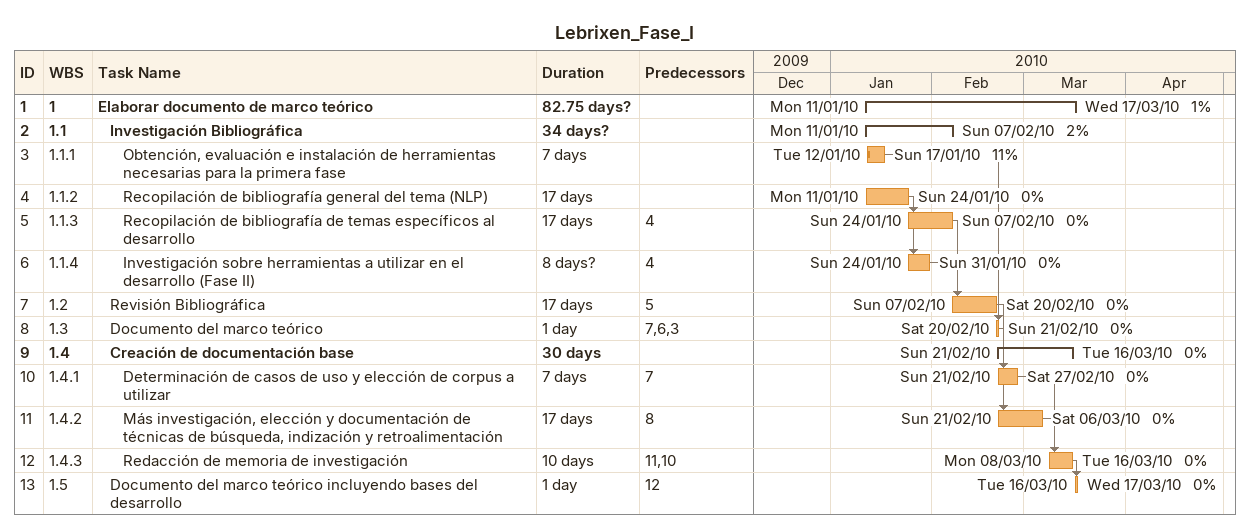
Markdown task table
Lebrixen_Fase_I

| ID | WBS | Task | Duration | Start | Finish | Predecessors | % complete |
|---|---|---|---|---|---|---|---|
| 1 | 1 | **Elaborar documento de marco teórico** | 82.75d? | 2010-01-11 | 2010-03-17 |  | 1 |
| 2 | 1.1 | **Investigación Bibliográfica** | 34d? | 2010-01-11 | 2010-02-07 |  | 2 |
| 3 | 1.1.1 | Obtención, evaluación e instalación de herramientas necesarias para la primera fase | 7d | 2010-01-12 | 2010-01-17 |  | 11 |
| 4 | 1.1.2 | Recopilación de bibliografía general del tema (NLP) | 17d | 2010-01-11 | 2010-01-24 |  | 0 |
| 5 | 1.1.3 | Recopilación de bibliografía de temas específicos al desarrollo | 17d | 2010-01-24 | 2010-02-07 | 4 | 0 |
| 6 | 1.1.4 | Investigación sobre herramientas a utilizar en el desarrollo (Fase II) | 8d? | 2010-01-24 | 2010-01-31 | 4 | 0 |
| 7 | 1.2 | Revisión Bibliográfica | 17d | 2010-02-07 | 2010-02-20 | 5 | 0 |
| 8 | 1.3 | Documento del marco teórico | 1d | 2010-02-20 | 2010-02-21 | 7, 6, 3 | 0 |
| 9 | 1.4 | **Creación de documentación base** | 30d | 2010-02-21 | 2010-03-16 |  | 0 |
| 10 | 1.4.1 | Determinación de casos de uso y elección de corpus a utilizar | 7d | 2010-02-21 | 2010-02-27 | 7 | 0 |
| 11 | 1.4.2 | Más investigación, elección y documentación de técnicas de búsqueda, indización y retroalimentación | 17d | 2010-02-21 | 2010-03-06 | 8 | 0 |
| 12 | 1.4.3 | Redacción de memoria de investigación | 10d | 2010-03-08 | 2010-03-16 | 11, 10 | 0 |
| 13 | 1.5 | Documento del marco teórico incluyendo bases del desarrollo | 1d | 2010-03-16 | 2010-03-17 | 12 | 0 |
